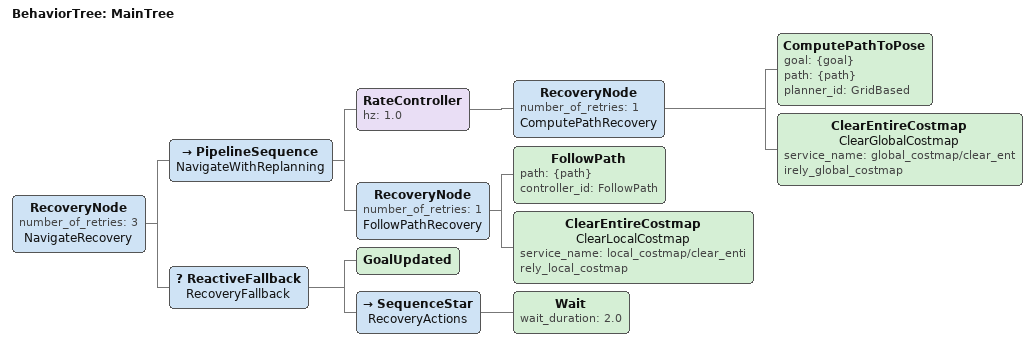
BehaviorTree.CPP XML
<root main_tree_to_execute="MainTree">
  <BehaviorTree ID="MainTree">
    <RecoveryNode number_of_retries="3" name="NavigateRecovery">

      <PipelineSequence name="NavigateWithReplanning">
        <RateController hz="1.0">
          <RecoveryNode number_of_retries="1" name="ComputePathRecovery">
            <ComputePathToPose goal="{goal}" path="{path}" planner_id="GridBased"/>
            <ClearEntireCostmap
              name="ClearGlobalCostmap"
              service_name="global_costmap/clear_entirely_global_costmap"/>
          </RecoveryNode>
        </RateController>

        <RecoveryNode number_of_retries="1" name="FollowPathRecovery">
          <FollowPath path="{path}" controller_id="FollowPath"/>
          <ClearEntireCostmap
            name="ClearLocalCostmap"
            service_name="local_costmap/clear_entirely_local_costmap"/>
        </RecoveryNode>
      </PipelineSequence>

      <!-- Recovery: Wait only — NO backup, it moves robot off costmap -->
      <ReactiveFallback name="RecoveryFallback">
        <GoalUpdated/>
        <SequenceStar name="RecoveryActions">
          <Wait wait_duration="2.0"/>
        </SequenceStar>
      </ReactiveFallback>

    </RecoveryNode>
  </BehaviorTree>
</root>
